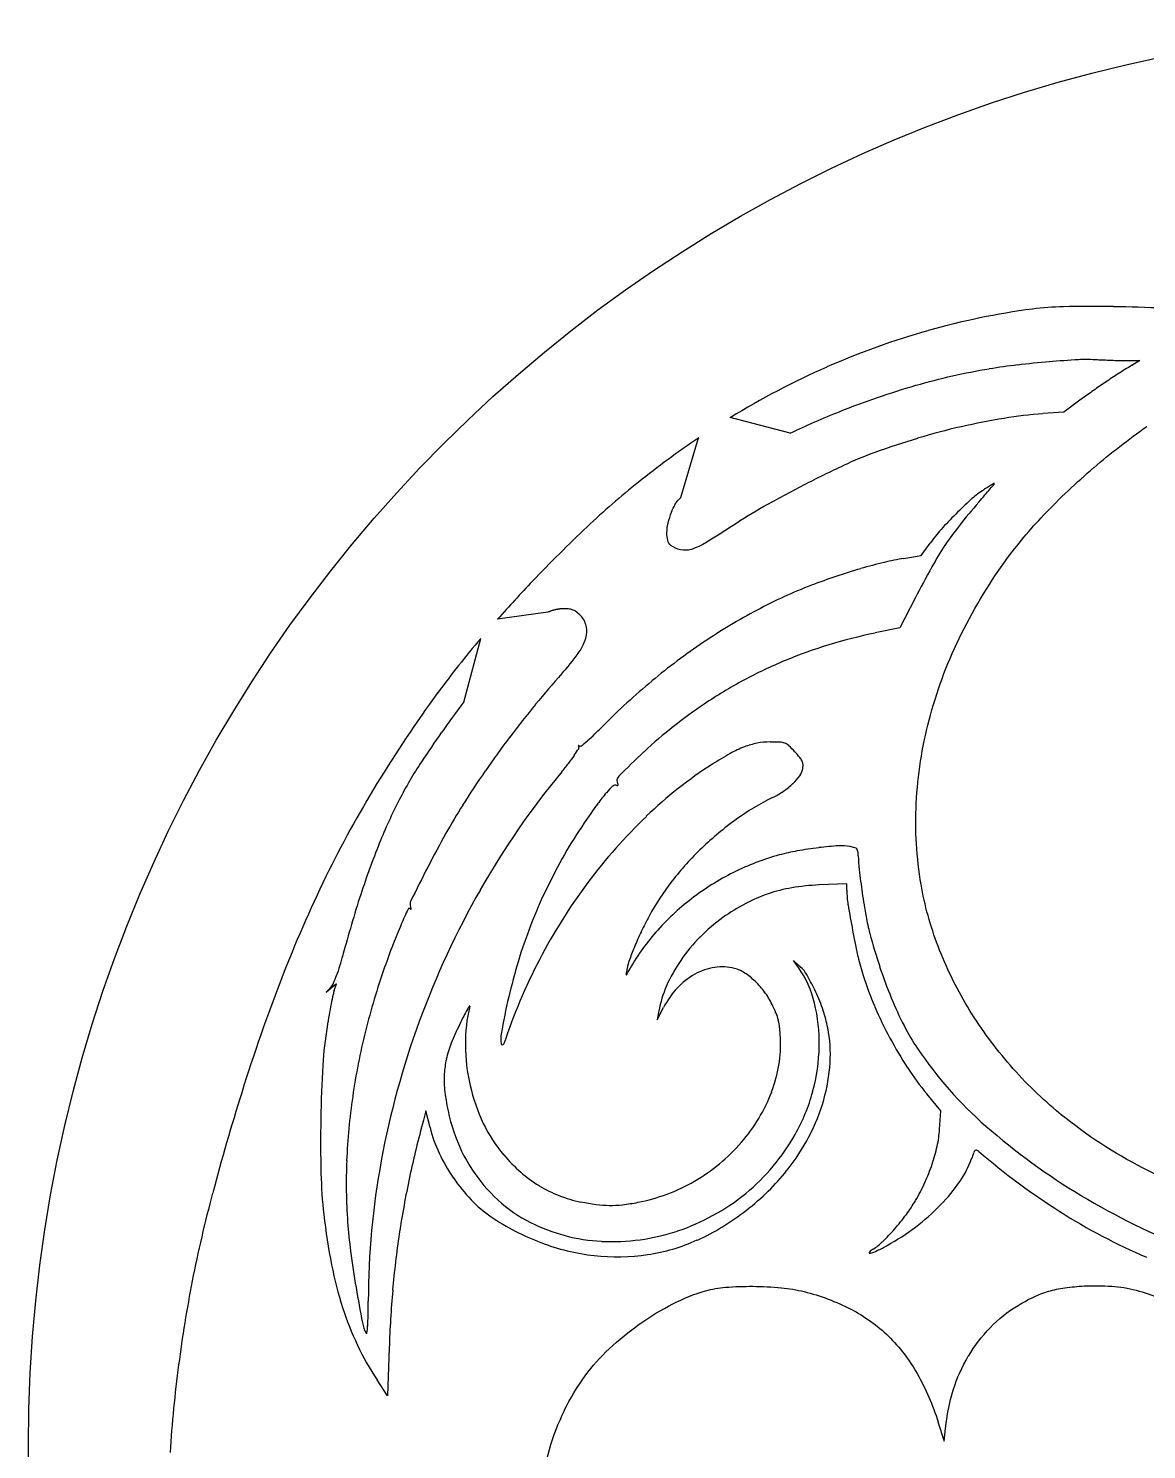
# Model space of a CAD drawing. Header units: millimetres. Extents: x 0 to 22, y 0 to 22.
# Drawn here: x 0 to 8.68, y 10.97 to 22 of the extents above; entities that cross this region are included whole.
import ezdxf

# ---------------------------------------------------------------- set-up
doc = ezdxf.new("R2010")
doc.units = ezdxf.units.MM
doc.header["$MEASUREMENT"] = 0

msp = doc.modelspace()

# ---------------------------------------------------------------- linework, layer by layer
at = {"color": 0, "linetype": 'ByBlock', "lineweight": -2}
for p, q in [((8.488, 19.423), (8.622, 19.423)), ((8.622, 19.423), (8.561, 19.385)), ((8.169, 19.122), (8.034, 19.022)), ((5.911, 18.858), (5.444, 18.979)), ((8.034, 19.022), (7.871, 19.01)), ((5.061, 18.359), (5.2, 18.822)), ((4.031, 17.469), (3.64, 17.415)), ((3.377, 16.772), (3.509, 17.264)), ((7.057, 11.185), (7.105, 11.035)), ((7.105, 11.035), (7.115, 11.133))]:
    msp.add_line(p, q, dxfattribs=at)
for points in [[(6.793, 17.887), (6.927, 17.909), (6.997, 18.006)], [(6.88, 17.577), (6.762, 17.348), (6.57, 17.308)], [(6.35, 15.311), (6.35, 15.362), (6.134, 15.352)], [(5.975, 14.711), (5.937, 14.765), (5.986, 14.72)], [(2.372, 14.533), (2.39, 14.584), (2.35, 14.551), (2.31, 14.517), (2.348, 14.561)], [(4.891, 14.375), (4.879, 14.305), (4.928, 14.401)], [(7.069, 13.455), (7.078, 13.598), (6.97, 13.73)], [(3.117, 13.469), (3.084, 13.598), (3.065, 13.527)], [(2.799, 11.759), (2.787, 11.387), (2.706, 11.511)]]:
    msp.add_lwpolyline(points, dxfattribs=at)
msp.add_circle((11, 11), 11, dxfattribs=at)
for centre, radius, start, end in [((8.564, 14.054), 5.82, 97.6541, 105.7966), ((8.064, 17.778), 2.062, 90.9459, 97.6542), ((8.241, 7.047), 12.795, 89.2055, 90.9459), ((8.232, 6.453), 13.388, 87.5519, 89.2054), ((8.615, 13.872), 6.009, 105.7965, 113.7465), ((8.362, 20.458), 1.031, 265.2017, 267.3724), ((8.499, 23.449), 4.025, 267.3723, 268.1609), ((8.513, 23.869), 4.446, 268.1609, 268.9424), ((8.496, 22.945), 3.522, 268.9424, 269.8731), ((8.707, 13.664), 6.236, 113.7465, 121.5458), ((11.225, 14.988), 5.141, 122.601, 123.9006), ((12.028, 13.733), 6.631, 121.5269, 122.6009), ((11.094, 15.184), 4.905, 123.9006, 125.2331), ((11.354, 14.814), 5.357, 125.233, 126.4802), ((8.43, 13.76), 5.284, 99.3671, 103.0284), ((8.13, 15.579), 3.44, 94.317, 99.3672), ((8.526, 13.343), 5.713, 103.0284, 106.5639), ((9.066, 13.08), 6.922, 123.9498, 128.7579), ((8.444, 13.619), 5.424, 106.5639, 110.2394), ((7.643, 15.791), 3.11, 110.2394, 115.0768), ((10.23, 10.262), 9.214, 115.0768, 117.2288), ((8.927, 13.253), 6.7, 128.7579, 133.2695), ((10.272, 10.181), 9.305, 117.2288, 119.3892), ((9.238, 15.639), 3.326, 122.8239, 123.5174), ((4.391, 20.959), 3.98, 319.5964, 320.4806), ((8.439, 16.877), 1.852, 121.7488, 122.8239), ((-5.462, 29.086), 16.753, 320.4806, 320.6621), ((9.962, 14.415), 4.747, 121.3873, 121.7487), ((7.494, 18.461), 0.00822, 90.0001, 121.3875), ((7.494, 18.468), 0.00114, 320.6621, 89.9999), ((9.229, 16.202), 2.873, 131.8911, 135.0841), ((11.739, 14.539), 5.777, 139.0829, 141.4624), ((7.835, 17.756), 0.786, 123.5174, 131.8912), ((1.157, 23.712), 8.227, 319.0829, 319.5965), ((7.589, 14.945), 3.837, 119.3892, 123.5768), ((9.268, 16.163), 2.928, 135.0841, 138.3188), ((11.859, 10.137), 10.978, 133.2695, 136.3862), ((8.052, 17.246), 1.3, 138.3188, 144.2554), ((8.874, 16.821), 2.114, 141.4623, 146.5015), ((9.137, 16.648), 2.429, 146.5014, 151.1184), ((7.126, 15.849), 2.065, 99.2688, 103.6324), ((7.779, 13.257), 4.738, 106.1988, 108.6423), ((7.629, 13.776), 4.198, 103.6325, 106.1988), ((15.175, 13.317), 9.325, 151.1185, 152.8162), ((11.934, 10.066), 11.081, 136.3862, 138.4568), ((7.482, 14.043), 3.898, 111.1414, 117.9776), ((7.735, 13.39), 4.598, 108.6423, 111.1414), ((4.159, 17.212), 0.284, 82.2259, 90), ((4.181, 17.375), 0.12, 67.4286, 82.226), ((4.181, 17.374), 0.121, 52.6781, 67.4285), ((4.078, 17.24), 0.289, 45, 52.678), ((4.163, 17.325), 0.169, 12.7676, 45), ((7.816, 13.415), 4.609, 117.9775, 124.0064), ((4.15, 17.322), 0.183, 342.3065, 12.7676), ((8.959, 12.608), 7.168, 139.4922, 143.7969), ((3.925, 17.394), 0.419, 323.9972, 342.3065), ((7.991, 13.156), 4.922, 124.0064, 129.841), ((7.266, 13.739), 3.633, 106.9065, 112.5737), ((7.419, 13.236), 4.159, 101.7861, 106.9066), ((2.664, 18.31), 1.978, 318.2063, 323.9972), ((9.514, 12.187), 7.21, 138.2063, 140.6963), ((7.234, 13.818), 3.548, 112.5737, 118.311), ((8.298, 12.787), 5.402, 129.841, 135.2826), ((7.318, 13.66), 3.727, 118.311, 123.8406), ((11.257, 10.926), 10.016, 143.7968, 148.6401), ((12.422, 10.041), 11.275, 143.3426, 144.819), ((10.194, 11.63), 8.089, 140.6962, 142.9804), ((7.222, 13.804), 3.554, 123.8406, 128.5691), ((2.386, 18.641), 2.918, 313.4923, 315.2826), ((7.557, 13.385), 4.091, 128.5691, 132.824), ((10.933, 11.09), 9.454, 144.819, 146.5039), ((10.265, 11.577), 8.178, 142.9803, 145.2526), ((2.687, 18.397), 2.536, 309.1548, 310.6053), ((3.334, 17.642), 1.541, 310.6054, 313.4922), ((5.761, 15.89), 0.572, 100.8137, 111.0825), ((5.756, 15.917), 0.545, 90.169, 100.8137), ((5.76, 14.826), 1.635, 87.4513, 90.169), ((5.827, 16.347), 0.113, 68.3597, 87.4513), ((5.834, 16.363), 0.0963, 46.8896, 68.3597), ((3.106, 17.135), 1.372, 322.3889, 325.4946), ((2.542, 17.523), 2.055, 325.4946, 327.2008), ((4.27, 16.43), 0.00341, 143.2373, 203.2341), ((4.312, 16.449), 0.0498, 203.234, 211.7175), ((4.269, 16.431), 0.00249, 69.0424, 143.2372), ((4.257, 16.4), 0.0353, 58.2825, 69.0423), ((4.259, 16.416), 0.0122, 327.2009, 31.7175), ((4.281, 16.439), 0.0103, 238.2825, 309.1548), ((9.303, 11.5), 6.66, 132.824, 135.1684), ((6.726, 14.08), 2.626, 119.1933, 122.7218), ((5.865, 15.622), 0.86, 111.0825, 119.1933), ((5.223, 15.71), 0.99, 43.0085, 46.8895), ((5.219, 15.707), 0.995, 39.6406, 43.0084), ((5.884, 16.258), 0.131, 24.6494, 39.6407), ((5.605, 14.616), 3.065, 146.5039, 152.9018), ((9.82, 11.885), 7.637, 145.2526, 147.6445), ((9.089, 12.139), 6.423, 140.4276, 150.3645), ((2.184, 17.845), 2.535, 320.4276, 322.3889), ((7.141, 13.435), 3.393, 122.7217, 133.7627), ((5.877, 16.277), 0.133, 323.9669, 349.3582), ((5.939, 16.283), 0.0711, 2.3634, 24.6495), ((5.864, 16.28), 0.146, 349.3581, 2.3634), ((10.365, 11.47), 8.972, 148.6401, 153.9003), ((5.004, 15.627), 0.681, 133.6009, 139.6075), ((4.552, 16.101), 0.0261, 69.9087, 133.6008), ((4.575, 16.163), 0.0398, 249.9087, 261.9736), ((4.615, 16.161), 0.049, 135.1684, 211.7175), ((4.57, 16.13), 0.00651, 261.9737, 307.936), ((4.557, 16.125), 0.0191, 11.7148, 31.7174), ((4.572, 16.128), 0.00397, 307.9359, 11.7149), ((5.532, 16.558), 0.579, 304.3621, 313.6337), ((5.624, 16.461), 0.446, 313.6338, 323.9668), ((6.671, 14.071), 4.262, 152.9017, 157.8987), ((5.545, 15.167), 1.392, 139.6076, 144.1836), ((6.688, 14.19), 2.055, 116.4149, 125.6643), ((5.458, 16.667), 0.711, 296.4149, 304.3621), ((7.217, 13.535), 4.554, 147.6446, 150.8529), ((11.542, 10.839), 8.787, 144.1836, 145.3559), ((7.66, 12.893), 4.142, 133.7627, 143.2688), ((7.093, 13.913), 3.379, 145.3559, 150.2509), ((6.898, 13.897), 2.415, 125.6642, 133.8595), ((7.848, 13.593), 5.532, 157.8987, 162.2545), ((10.525, 11.69), 8.342, 150.853, 152.8924), ((7.657, 13.591), 4.028, 150.251, 154.5412), ((6.884, 13.912), 2.395, 133.8595, 142.0871), ((6.339, 13.714), 1.94, 105.3414, 116.6184), ((6.236, 14.091), 1.549, 100.0503, 105.3414), ((6.479, 12.718), 2.943, 96.778, 100.0503), ((6.491, 12.616), 3.047, 93.8387, 96.7781), ((6.311, 15.307), 0.349, 79.3748, 93.8388), ((6.304, 15.273), 0.383, 73.705, 79.3748), ((6.402, 15.607), 0.0358, 41.4267, 73.7051), ((6.404, 15.609), 0.0324, 6.8323, 41.4268), ((6.144, 15.578), 0.294, 0, 6.8322), ((7.343, 15.578), 0.904, 180, 186.8455), ((24.976, 4.292), 24.577, 152.8924, 153.5758), ((6.371, 13.651), 2.011, 116.6185, 127.5949), ((12.9, 16.245), 6.501, 186.8455, 188.4424), ((11.085, 11.117), 9.773, 153.9004, 158.9219), ((7.851, 12.75), 4.381, 143.2688, 152.5122), ((6.547, 14.174), 1.968, 142.0872, 151.6207), ((6.215, 13.563), 1.791, 92.6062, 99.3784), ((12.268, 12.178), 10.174, 162.2544, 165.015), ((3.02, 15.203), 0.0594, 153.5758, 200.9936), ((9.385, 11.971), 6.763, 150.3645, 159.9242), ((7.771, 13.537), 4.155, 154.5413, 158.7681), ((6.337, 13.695), 1.955, 127.5949, 138.7293), ((6.109, 14.192), 1.152, 108.724, 118.129), ((6.113, 14.18), 1.165, 99.3784, 108.7241), ((7.069, 15.311), 0.719, 180.0039, 188.9963), ((12.591, 16.199), 6.189, 188.4424, 190.1601), ((8.016, 12.795), 5.597, 154.9528, 156.3093), ((2.955, 15.16), 0.0103, 45, 154.9528), ((2.969, 15.174), 0.00963, 225, 252.1128), ((2.855, 15.139), 0.118, 16.036, 20.9936), ((2.967, 15.166), 0.00162, 252.1125, 350.4146), ((2.956, 15.168), 0.0126, 350.4149, 16.0361), ((6.374, 13.697), 1.714, 118.129, 125.1139), ((12.865, 16.228), 6.586, 188.9963, 190.76), ((6.036, 13.664), 3.434, 156.3093, 159.0147), ((7.606, 13.601), 3.978, 158.7681, 163.1353), ((7.424, 13.7), 2.965, 151.6208, 154.1735), ((6.118, 14.061), 1.268, 125.114, 135.6167), ((8.206, 15.413), 1.734, 190.1601, 194.5876), ((9.095, 12.491), 6.71, 159.0147, 160.6536), ((6.142, 13.866), 1.696, 138.7293, 151.1142), ((6.891, 13.958), 2.372, 154.1736, 157.1908), ((6.186, 13.995), 1.364, 135.6167, 145.5639), ((12.346, 16.13), 6.059, 190.76, 192.7298), ((10.538, 16.02), 4.143, 194.5877, 198.3132), ((0.337, 15.372), 2.178, 342.7048, 345.0149), ((6.461, 14.139), 1.905, 157.1909, 160.438), ((8.09, 15.168), 1.695, 192.7297, 197.8122), ((1.081, 15.14), 1.399, 339.4866, 342.7048), ((7.868, 12.921), 5.41, 160.6536, 166.1461), ((7.926, 12.711), 4.465, 152.5122, 161.625), ((7.971, 13.49), 4.359, 163.1353, 166.8239), ((12.036, 13.262), 7.531, 168.9748, 169.3044), ((2.034, 16.132), 2.996, 330.4644, 331.1141), ((5.155, 14.603), 0.52, 160.438, 168.9748), ((6.096, 14.056), 1.255, 145.5638, 155.9101), ((5.399, 14.248), 0.47, 99.0401, 118.9542), ((5.383, 14.353), 0.364, 74.9293, 99.0401), ((5.403, 14.428), 0.286, 57.2837, 74.9293), ((5.281, 14.232), 0.843, 13.953, 34.5882), ((5.79, 14.504), 0.292, 29.6766, 47.8956), ((9.95, 15.826), 3.524, 198.3133, 202.5194), ((15.501, 9.415), 14.506, 158.922, 162.6571), ((2.26, 14.638), 0.117, 319.1281, 336.2799), ((1.319, 15.051), 1.144, 336.2799, 339.4866), ((4.643, 14.659), 0.00651, 169.3045, 214.8897), ((4.639, 14.656), 0.00169, 214.8896, 330.4644), ((5.694, 14.236), 0.814, 155.9101, 170.2134), ((5.439, 14.176), 0.553, 118.9542, 137.1786), ((5.268, 14.218), 0.535, 46.2516, 57.2838), ((5.205, 14.152), 0.627, 36.0067, 46.2517), ((4.715, 13.891), 1.529, 24.3319, 29.6766), ((8.991, 15.458), 2.642, 197.8121, 203.4111), ((7.219, 13.472), 4.963, 168.0342, 168.8798), ((2.63, 14.444), 0.272, 161.0361, 168.0341), ((8.702, 13.319), 5.11, 166.824, 170.0981), ((5.527, 14.094), 0.673, 137.1787, 152.9075), ((5.173, 14.13), 0.666, 26.2133, 36.0067), ((4.63, 13.852), 1.624, 18.8645, 24.332), ((9.482, 15.632), 3.018, 202.5194, 207.0381), ((8.718, 13.204), 6.486, 169.8825, 170.7051), ((7.235, 13.469), 4.98, 168.8798, 169.8825), ((4.82, 13.593), 1.622, 150.8461, 152.8313), ((4.632, 14.122), 1.242, 166.5559, 180.5469), ((3.894, 14.11), 0.561, 147.4588, 150.8461), ((3.422, 14.411), 0.0016, 346.5561, 147.4591), ((4.849, 13.97), 1.027, 22.1416, 26.2133), ((5.414, 14.2), 0.418, 14.167, 22.1417), ((4.856, 14.127), 1.28, 358.871, 13.953), ((5.196, 14.046), 1.025, 11.1504, 18.8645), ((9.51, 15.682), 3.208, 203.4111, 208.2519), ((5.127, 13.792), 2.847, 170.7051, 176.731), ((9.309, 11.998), 6.683, 159.9242, 169.5415), ((5.057, 13.421), 1.91, 153.7105, 158.4335), ((7.679, 12.126), 4.835, 152.8313, 153.7104), ((5.399, 14.196), 0.432, 6.3592, 14.167), ((4.676, 14.115), 1.16, 2.622, 6.3592), ((5.15, 14.037), 1.072, 356.4675, 11.1504), ((8.336, 15.047), 1.731, 207.0381, 213.8881), ((7.742, 12.952), 5.281, 166.1461, 171.7396), ((4.068, 13.812), 0.847, 158.4336, 167.1068), ((3.876, 14.161), 0.211, 170.0981, 191.2047), ((3.678, 14.122), 0.00998, 191.2047, 341.625), ((4.795, 14.121), 1.041, 338.8945, 2.6219), ((9.469, 15.66), 3.161, 208.2519, 213.125), ((4.858, 14.124), 1.468, 180.5468, 192.8936), ((4.688, 14.13), 1.448, 344.704, 358.871), ((9.451, 15.796), 3.074, 213.8882, 228.8523), ((12.774, 13.355), 10.507, 176.731, 179.0122), ((3.898, 13.851), 0.672, 167.1068, 177.007), ((4.882, 14.053), 1.34, 344.0458, 356.4675), ((8.857, 15.261), 2.43, 213.1251, 219.0605), ((4.003, 13.846), 0.778, 177.007, 185.88), ((4.826, 14.116), 1.435, 192.8936, 205.3784), ((20.104, 7.978), 19.328, 162.6571, 165.0582), ((7.461, 12.993), 4.997, 171.7396, 177.4861), ((4.757, 13.923), 1.536, 185.8801, 198.4859), ((4.525, 14.225), 1.331, 319.1578, 338.8945), ((4.655, 14.139), 1.483, 330.7847, 344.704), ((4.745, 14.092), 1.483, 332.256, 344.0457), ((12.79, 13.355), 10.523, 179.0122, 181.3175), ((11.064, 11.354), 8.289, 164.8034, 167.968), ((4.177, 13.735), 1.094, 194.0706, 205.0922), ((4.534, 13.978), 1.112, 205.3784, 220.4949), ((10.838, 17.382), 5.181, 228.8523, 238.9736), ((4.525, 13.846), 1.291, 198.486, 212.8411), ((4.446, 14.293), 1.435, 300.2093, 319.1577), ((4.556, 14.195), 1.596, 309.2253, 330.7847), ((4.555, 14.192), 1.698, 321.6064, 332.256), ((6.187, 13.51), 0.884, 347.8854, 356.4364), ((4.432, 13.854), 1.375, 205.0922, 214.3773), ((4.674, 14.098), 1.296, 220.4949, 228.7847), ((5.804, 13.592), 1.275, 341.3882, 347.8854), ((8.542, 12.81), 1.294, 158.9929, 161.1843), ((7.377, 13.258), 0.046, 134.4756, 158.9929), ((7.353, 13.282), 0.0112, 68.8307, 134.4756), ((7.336, 13.239), 0.0579, 49.3332, 68.8306), ((10.886, 17.371), 5.389, 229.3332, 237.6679), ((6.538, 13.034), 4.072, 177.486, 184.1854), ((8.699, 12.111), 6.062, 169.5415, 179.8883), ((4.451, 13.798), 1.202, 212.8411, 227.7582), ((4.524, 14.216), 1.737, 314.4162, 321.6063), ((5.651, 13.644), 1.436, 335.2562, 341.3881), ((6.659, 13.452), 0.695, 324.9808, 341.1843), ((5.797, 13.194), 3.528, 181.3174, 186.5247), ((10.126, 11.554), 7.33, 167.9681, 171.4383), ((4.405, 13.836), 1.342, 214.3773, 223.7642), ((4.495, 13.894), 1.025, 228.7847, 238.669), ((4.471, 13.854), 0.979, 238.669, 248.8017), ((4.467, 14.257), 1.393, 280.8316, 300.2092), ((5.463, 13.731), 1.644, 329.7138, 335.2562), ((6.003, 13.912), 1.497, 315.8488, 324.9808), ((11.89, 10.169), 10.827, 165.0582, 168.7638), ((4.129, 13.571), 0.96, 223.7642, 235.8365), ((4.411, 13.754), 1.144, 227.7581, 243.2477), ((4.501, 13.932), 1.063, 248.8017, 258.3293), ((4.508, 14.253), 1.672, 288.3978, 309.2253), ((4.352, 14.393), 1.984, 307.9085, 314.4162), ((11.051, 17.738), 5.596, 238.9736, 248.7492), ((4.601, 14.414), 1.554, 258.3294, 262.7328), ((4.512, 13.713), 0.848, 262.7329, 269.6638), ((4.512, 13.722), 0.857, 269.6639, 276.5517), ((4.425, 14.479), 1.619, 276.5517, 280.8316), ((4.344, 14.402), 1.996, 301.4202, 307.9085), ((5.246, 13.967), 1.956, 318.8976, 323.1924), ((5.915, 13.466), 1.12, 323.1924, 329.7137), ((5.824, 14.085), 1.746, 307.3068, 315.8488), ((10.558, 16.854), 4.778, 237.668, 246.7909), ((7.281, 13.364), 5.022, 186.5247, 191.0237), ((6.222, 13.011), 3.756, 184.1854, 187.6763), ((4.635, 14.317), 1.861, 235.8365, 249.2622), ((4.517, 13.965), 1.38, 243.2476, 267.1014), ((4.45, 14.23), 1.794, 294.3906, 301.4202), ((5.819, 14.092), 1.754, 298.7963, 307.3067), ((10.031, 11.568), 7.234, 171.4384, 174.9325), ((4.582, 14.176), 1.711, 249.2623, 263.5647), ((4.529, 14.19), 1.606, 267.1013, 288.3979), ((4.595, 13.908), 1.44, 278.3305, 294.3905), ((6.346, 12.864), 0.397, 301.4469, 314.7009), ((5.309, 13.912), 1.872, 314.7008, 318.8976), ((11.398, 13.708), 8.979, 187.6763, 189.4966), ((4.571, 14.077), 1.611, 263.5647, 278.3304), ((6.528, 12.498), 0.0046, 136.8923, 285.0463), ((6.626, 12.408), 0.138, 121.447, 136.8923), ((6.443, 12.817), 0.335, 285.0463, 295.3327), ((5.966, 13.825), 1.45, 295.3327, 298.7963), ((5.149, 12.948), 2.849, 191.0237, 197.9006), ((10.557, 10.434), 9.467, 168.7638, 172.7562), ((17.716, 14.765), 15.384, 189.4966, 190.5279), ((10.587, 11.519), 7.791, 174.9326, 178.2374), ((4.683, 12.798), 2.36, 197.9006, 205.5225), ((-3.821, 12.135), 6.458, 358.8872, 359.8882), ((2.835, 11.999), 0.248, 190.528, 210.3718), ((1.577, 11.998), 1.057, 353.3557, 356.2746), ((0.857, 12.044), 1.779, 356.2746, 358.8872), ((2.624, 11.876), 0.00362, 210.3718, 353.3556), ((4.583, 12.75), 2.25, 205.5225, 213.4232), ((12.128, 10.235), 11.052, 172.7561, 176.3111)]:
    msp.add_arc(centre, radius, start, end, dxfattribs=at)
at = {"color": 0, "linetype": 'ByBlock', "lineweight": -2, "extrusion": (0, 0, -1)}
for centre, radius, start, end in [((-8.589, 11.697), 7.747, 83.223, 85.0568), ((-8.597, 11.597), 7.847, 85.0569, 86.7132), ((-8.2, 18.523), 0.91, 86.7131, 94.7984), ((-8.25, 14.533), 4.891, 73.8082, 80.6456), ((-8.255, 14.506), 4.919, 80.6457, 83.2229), ((-8.664, 13.107), 6.376, 68.203, 73.8082), ((-8.725, 12.956), 6.539, 64.5095, 68.2029), ((-11.838, 14.432), 5.482, 49.3367, 54.7829), ((-11.963, 14.287), 5.674, 43.9372, 49.3367), ((-5.169, 18.223), 0.173, 28.1356, 44.645), ((-5.295, 18.099), 0.349, 44.6451, 48.0695), ((-5.634, 18.005), 0.688, 13.0933, 20.5132), ((-5.447, 18.075), 0.488, 20.5132, 28.1356), ((-10.234, 15.954), 3.271, 35.7824, 43.9372), ((-5.319, 18.078), 0.365, 1.1562, 13.0933), ((-2.117, 23.189), 6.057, 236.4233, 238.7464), ((-5.182, 18.081), 0.228, 346.0114, 1.1562), ((-5.032, 18.043), 0.0729, 310.6576, 346.0113), ((-5.09, 18.11), 0.161, 281.0311, 310.6576), ((-4.976, 18.478), 0.547, 238.7465, 252.2894), ((-5.091, 18.117), 0.168, 252.2894, 281.0311), ((-10.841, 15.516), 4.02, 25.7792, 35.7824), ((-10.341, 15.757), 3.465, 14.5964, 25.7792), ((-10.093, 15.822), 3.209, 2.9564, 14.5964), ((-9.735, 15.84), 2.85, 350.2324, 2.9564), ((-9.418, 15.786), 2.529, 338.9513, 350.2324), ((-9.892, 15.968), 3.037, 329.1168, 338.9514), ((-10.025, 16.048), 3.192, 319.5245, 329.1168), ((-10.047, 16.067), 3.221, 309.9973, 319.5244), ((-10.27, 16.332), 3.567, 297.816, 309.9973), ((-10.792, 17.321), 4.686, 287.8876, 297.816), ((-8.281, 10.525), 1.717, 86.9965, 94.1387), ((-5.651, 10.829), 1.429, 62.8946, 73.8543), ((-5.467, 11.466), 0.766, 73.8543, 85.6315), ((-5.602, 9.7), 2.537, 85.6315, 90.4573), ((-5.601, 9.639), 2.598, 90.4574, 95.3112), ((-5.732, 11.046), 1.185, 95.3112, 104.0409), ((-5.614, 10.575), 1.671, 104.0409, 117.3561), ((-8.301, 11.078), 1.187, 58.3946, 64.9672), ((-8.15, 11.402), 0.83, 64.9671, 73.5659), ((-8.17, 11.333), 0.902, 73.566, 81.7651), ((-8.277, 10.599), 1.643, 81.7652, 86.9965), ((-8.325, 11.133), 1.108, 94.1387, 104.0591), ((-8.315, 11.094), 1.147, 104.0591, 113.7811), ((-5.967, 10.213), 2.121, 54.7423, 62.8946), ((-5.824, 10.979), 1.216, 117.3561, 134.2554), ((-8.275, 11.12), 1.138, 44.3841, 58.3947), ((-5.987, 10.184), 2.156, 46.6482, 54.7423), ((-8.289, 11.107), 1.156, 30.5425, 44.3841), ((-5.78, 10.934), 1.279, 134.2554, 150.673), ((-5.589, 10.606), 1.577, 36.4153, 46.6482), ((-8.364, 11.063), 1.244, 17.2325, 30.5424), ((-5.694, 10.528), 1.707, 25.8644, 36.4152), ((-5.146, 10.578), 2.006, 150.673, 162.3903), ((-8.647, 10.975), 1.54, 5.8926, 17.2324), ((-5.876, 10.44), 1.909, 16.1616, 25.8644), ((-5.929, 10.425), 1.964, 6.5974, 16.1616)]:
    msp.add_arc(centre, radius, start, end, dxfattribs=at)
at = {"color": 0, "linetype": 'ByBlock', "lineweight": -2}
msp.add_rational_spline([(4.159, 17.496), (4.093, 17.496), (4.031, 17.469)], [1, 0.937771185085, 0.901984944849], degree=2, dxfattribs=at)

doc.saveas('drawing.dxf')
